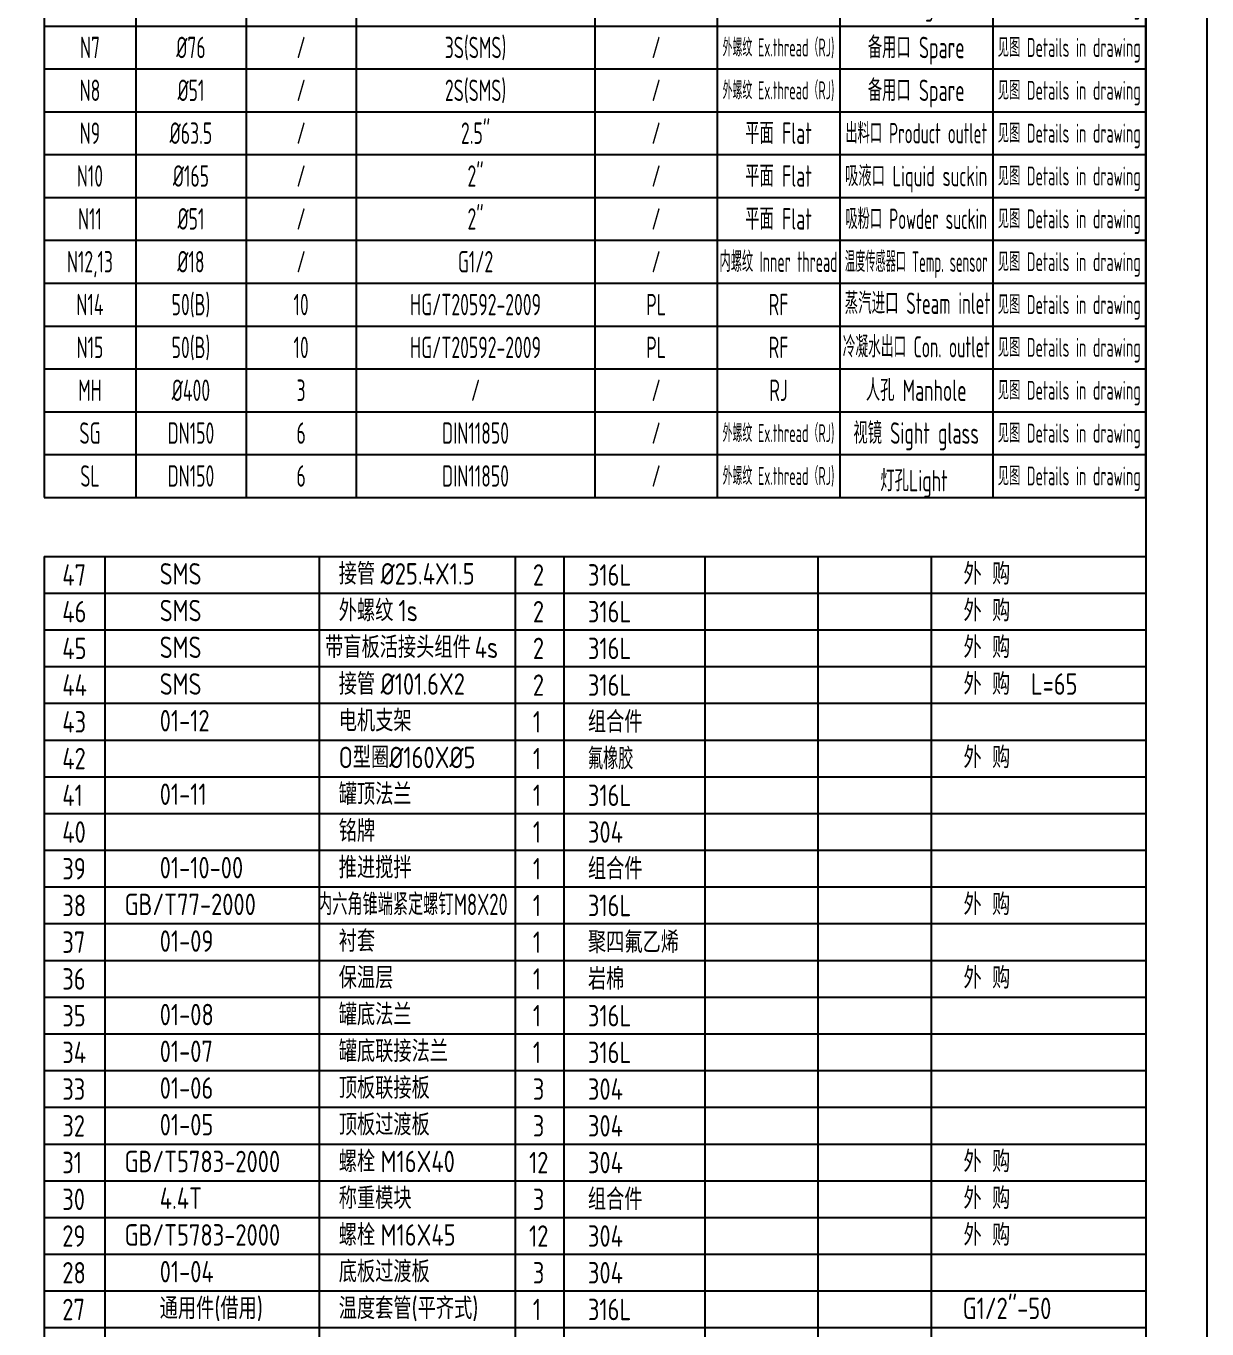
# Model space of a CAD drawing. Header units: inches. Extents: x -375 to 8535, y -477 to 12465.
# Drawn here: x 5641 to 8535, y 2937 to 6130 of the extents above; entities that cross this region are included whole.
import ezdxf
from ezdxf.enums import TextEntityAlignment as Align

# ---------------------------------------------------------------- set-up
doc = ezdxf.new("R2010")
doc.units = ezdxf.units.IN
doc.header["$LTSCALE"] = 5
for name, color, linetype in [('1轮廓实线层', 7, 'Continuous'), ('2细线层', 4, 'Continuous'), ('3尺寸线', 3, 'Continuous'), ('5剖面线层', 2, 'Continuous'), ('6文字层', 3, 'Continuous'), ('图框层', 7, 'Continuous')]:
    doc.layers.add(name, color=color, linetype=linetype)
doc.styles.add('PC_TEXTSTYLE', font='isocp.shx', dxfattribs={"width": 0.8, "bigfont": 'hzfs.shx'})
doc.styles.get("Standard").update_dxf_attribs({"font": 'isocp.shx', "width": 0.707, "bigfont": 'hztxt.shx'})

# ---------------------------------------------------------------- blocks, each defined once
blk = doc.blocks.new('管口表')
at = {"layer": '6文字层'}
for p, q in [((186.37, 376.27), (186.37, 369.27)), ((186.37, 376.27), (366.37, 376.27)), ((201.37, 376.27), (201.37, 369.27)), ((219.37, 376.27), (219.37, 369.27)), ((237.37, 376.27), (237.37, 369.27)), ((276.37, 376.27), (276.37, 369.27)), ((296.37, 376.27), (296.37, 369.27)), ((316.37, 376.27), (316.37, 369.27)), ((341.37, 376.27), (341.37, 369.27)), ((366.37, 369.27), (366.37, 376.27)), ((186.37, 369.27), (366.37, 369.27))]:
    blk.add_line(p, q, dxfattribs=at)
at = {"layer": '6文字层', "style": 'PC_TEXTSTYLE', "width": 0.8}
for tag, p in [('符号', (193.87, 372.77)), ('公称尺寸', (210.37, 372.77)), ('公称压力', (228.37, 372.77)), ('连接标准', (256.87, 372.77)), ('法兰型式', (286.37, 372.77)), ('密封面', (306.37, 372.77)), ('用途', (328.87, 372.77)), ('伸出长度', (353.87, 372.77))]:
    blk.add_attdef(tag, text='', height=3.5, dxfattribs=at).set_placement(p, align=Align.MIDDLE_CENTER)
blk = doc.blocks.new('*U1754')
at = {"layer": '2细线层'}
blk.add_line((8535, 12465), (8535, -150), dxfattribs=at)
at = {"layer": '图框层'}
blk.add_line((8385, 12315), (8385, 0), dxfattribs=at)
blk = doc.blocks.new('BOM')
at = {"layer": '5剖面线层'}
for p, q in [((-170, 0), (-170, 6)), ((-135, 0), (-135, 6)), ((-103, 0), (-103, 6)), ((-95, 0), (-95, 6)), ((-72, 0), (-72, 6)), ((-53.5, 0), (-53.5, 6)), ((-35, 0), (-35, 6))]:
    blk.add_line(p, q, dxfattribs=at)
at = {"layer": '图框层'}
for p, q in [((-180, 6), (0, 6)), ((-180, 6), (-180, 0)), ((0, 6), (0, 0))]:
    blk.add_line(p, q, dxfattribs=at)
at = {"layer": '6文字层', "flags": 12}
for tag, p in [('项目', (-178, 1.05)), ('图号/规格', (-168, 1.05)), ('描述/名称', (-133, 1.05)), ('数量', (-101.56, 1.05)), ('材料', (-93, 1.05)), ('单重', (-71.03, 1.05)), ('总重', (-52.75, 1.05)), ('料号/备注', (-32.96, 1.05))]:
    blk.add_attdef(tag, p, '', height=3.5, dxfattribs=at)

msp = doc.modelspace()

# ---------------------------------------------------------------- hatches: boundary and pattern name
at = {"layer": '5剖面线层'}
h = msp.add_hatch(dxfattribs=at)
h.set_pattern_fill('ANSI31', color=256, scale=3, style=0)
h.set_pattern_definition([(45, (0, -482.7375), (-6.735192, 6.735192), [])])
edge = h.paths.add_edge_path()
edge.add_line((4958.7, 4325.4), (4958.7, 3862.6))
edge.add_spline(control_points=[(4958.7, 3862.6), (4961.3, 3863.6), (4964, 3864.6), (4966.7, 3865.7)], knot_values=[235.547772, 235.547772, 235.547772, 235.547772, 243.66494, 243.66494, 243.66494, 243.66494], degree=3, periodic=0)
edge.add_line((4966.7, 3865.7), (4966.7, 4320.8))
edge.add_line((4966.7, 4320.8), (4958.7, 4325.4))
edge = h.paths.add_edge_path()
edge.add_arc((4734.2, 4207.8), 161, 297.1629, 300.4118, ccw=False)
edge.add_line((4807.7, 4064.6), (4807.7, 3876.5))
edge.add_spline(control_points=[(4807.7, 3876.5), (4810.3, 3877.2), (4813, 3877.8), (4815.7, 3878.3)], knot_values=[76.839717, 76.839717, 76.839717, 76.839717, 85.061117, 85.061117, 85.061117, 85.061117], degree=3, periodic=0)
edge.add_line((4815.7, 3878.3), (4815.7, 4069))
h.paths.add_polyline_path([(4509.2, 4235.9), (4583.8, 4235.9), (4583.8, 4131.9), (4509.2, 4131.9)], flags=24)
h.paths.add_polyline_path([(4509.2, 4464.9), (4583.8, 4464.9), (4583.8, 4360.9), (4509.2, 4360.9)], flags=24)
h.paths.add_polyline_path([(4776.3, 4277.2), (4850.7, 4207.8), (4789.3, 4142), (4715, 4211.4)], flags=24)
h.paths.add_polyline_path([(4974.8, 4247.8), (4974.8, 4327.9), (5064.8, 4327.9), (5064.8, 4247.8)], flags=24)
h.paths.add_polyline_path([(4990.1, 4175.9), (5073.8, 4175.9), (5073.8, 4085.9), (4990.1, 4085.9)], flags=24)
h.paths.add_polyline_path([(4650.5, 4004.9), (4706.4, 4032.1), (4745.7, 3951.1), (4689.9, 3924)], flags=24)
h.paths.add_polyline_path([(5403.1, 4024.4), (5573.4, 4024.4), (5573.4, 3934.4), (5403.1, 3934.4)], flags=24)
h.paths.add_polyline_path([(3257.6, -304.2), (3484.6, -304.2), (3484.6, -386.6), (3257.6, -386.6)], flags=24)
h.paths.add_polyline_path([(3257.6, -394.4), (3386.3, -394.4), (3386.3, -476.6), (3257.6, -476.6)], flags=24)
h.paths.add_polyline_path([(5957.6, 4255.6), (6090.8, 4255.6), (6090.8, 4173.4), (5957.6, 4173.4)], flags=24)
h.paths.add_polyline_path([(5957.6, 4165.6), (6090.8, 4165.6), (6090.8, 4083.4), (5957.6, 4083.4)], flags=24)
h.paths.add_polyline_path([(5957.6, 4075.6), (6090.8, 4075.6), (6090.8, 3993.4), (5957.6, 3993.4)], flags=24)
h.paths.add_polyline_path([(5957.6, 3985.6), (6090.8, 3985.6), (6090.8, 3903.4), (5957.6, 3903.4)], flags=24)
h.paths.add_polyline_path([(5718.9, 4252.9), (5807.5, 4252.9), (5807.5, 4170.7), (5718.9, 4170.7)], flags=24)
h.paths.add_polyline_path([(5718.9, 4162.9), (5807.5, 4162.9), (5807.5, 4080.7), (5718.9, 4080.7)], flags=24)
h.paths.add_polyline_path([(5718.9, 4072.9), (5811.9, 4072.9), (5811.9, 3990.7), (5718.9, 3990.7)], flags=24)
h.paths.add_polyline_path([(5718.9, 3982.9), (5807.5, 3982.9), (5807.5, 3900.7), (5718.9, 3900.7)], flags=24)
h.paths.add_polyline_path([(5718.9, 3892.9), (5807.5, 3892.9), (5807.5, 3810.7), (5718.9, 3810.7)], flags=24)
h.paths.add_polyline_path([(5718.9, 3802.9), (5798.5, 3802.9), (5798.5, 3720.7), (5718.9, 3720.7)], flags=24)
h.paths.add_polyline_path([(4739.3, 4322), (4757.7, 4354), (4835.7, 4309), (4817.2, 4277)], flags=24)

# ---------------------------------------------------------------- block references
at = {"layer": '1轮廓实线层', "xscale": 15, "yscale": 15, "zscale": 15}
for p in [(8385, 4740), (8385, 4650), (8385, 4560), (8385, 4470), (8385, 4380), (8385, 4290), (8385, 4200), (8385, 4110), (8385, 4020), (8385, 3930), (8385, 3840), (8385, 3750), (8385, 3660), (8385, 3570), (8385, 3480), (8385, 3390), (8385, 3300), (8385, 3210), (8385, 3120), (8385, 3030), (8385, 2940), (8385, 2850)]:
    msp.add_blockref('BOM', p, dxfattribs=at)
at = {"layer": '6文字层'}
ref = msp.add_blockref('管口表', (2889.5, 590.5), dxfattribs=dict(at, xscale=15.0000000000021, yscale=15.0000000000021, zscale=15.00000000000333))
ref.add_attrib('伸出长度', '见图 Details in drawing', dxfattribs={"height": 46.154, "style": 'PC_TEXTSTYLE', "width": 0.6}).set_placement((8197.5, 6182.1), align=Align.MIDDLE_CENTER)
ref.add_attrib('用途', '高液位口 High level', dxfattribs={"height": 52.5, "style": 'PC_TEXTSTYLE', "width": 0.667}).set_placement((7822.5, 6182.1), align=Align.MIDDLE_CENTER)
ref.add_attrib('密封面', '外螺纹 Ex.thread（RJ)', dxfattribs={"height": 44, "style": 'PC_TEXTSTYLE', "width": 0.55}).set_placement((7485, 6182.1), align=Align.MIDDLE_CENTER)
ref.add_attrib('法兰型式', '/', dxfattribs={"height": 52.5, "style": 'PC_TEXTSTYLE', "width": 0.667}).set_placement((7185, 6182.1), align=Align.MIDDLE_CENTER)
ref.add_attrib('连接标准', 'DIN11850', dxfattribs={"height": 52.5, "style": 'PC_TEXTSTYLE', "width": 0.667}).set_placement((6742.5, 6182.1), align=Align.MIDDLE_CENTER)
ref.add_attrib('公称压力', '/', dxfattribs={"height": 52.5, "style": 'PC_TEXTSTYLE', "width": 0.667}).set_placement((6315, 6182.1), align=Align.MIDDLE_CENTER)
ref.add_attrib('公称尺寸', 'DN40', dxfattribs={"height": 52.5, "style": 'PC_TEXTSTYLE', "width": 0.667}).set_placement((6045, 6182.1), align=Align.MIDDLE_CENTER)
ref.add_attrib('符号', 'N6', dxfattribs={"height": 52.5, "style": 'PC_TEXTSTYLE', "width": 0.667}).set_placement((5797.5, 6182.1), align=Align.MIDDLE_CENTER)
ref = msp.add_blockref('管口表', (2889.5, 485.5), dxfattribs=dict(at, xscale=15.0000000000021, yscale=15.0000000000021, zscale=15.00000000000333))
ref.add_attrib('伸出长度', '见图 Details in drawing', dxfattribs={"height": 46.154, "style": 'PC_TEXTSTYLE', "width": 0.6}).set_placement((8197.5, 6077.1), align=Align.MIDDLE_CENTER)
ref.add_attrib('用途', '备用口 Spare', dxfattribs={"height": 52.5, "style": 'PC_TEXTSTYLE', "width": 0.667}).set_placement((7822.5, 6077.1), align=Align.MIDDLE_CENTER)
ref.add_attrib('密封面', '外螺纹 Ex.thread（RJ)', dxfattribs={"height": 44, "style": 'PC_TEXTSTYLE', "width": 0.55}).set_placement((7485, 6077.1), align=Align.MIDDLE_CENTER)
ref.add_attrib('法兰型式', '/', dxfattribs={"height": 52.5, "style": 'PC_TEXTSTYLE', "width": 0.667}).set_placement((7185, 6077.1), align=Align.MIDDLE_CENTER)
ref.add_attrib('连接标准', '3S(SMS)', dxfattribs={"height": 52.5, "style": 'PC_TEXTSTYLE', "width": 0.667}).set_placement((6742.5, 6077.1), align=Align.MIDDLE_CENTER)
ref.add_attrib('公称压力', '/', dxfattribs={"height": 52.5, "style": 'PC_TEXTSTYLE', "width": 0.667}).set_placement((6315, 6077.1), align=Align.MIDDLE_CENTER)
ref.add_attrib('公称尺寸', '%%c76', dxfattribs={"height": 52.5, "style": 'PC_TEXTSTYLE', "width": 0.667}).set_placement((6045, 6077.1), align=Align.MIDDLE_CENTER)
ref.add_attrib('符号', 'N7', dxfattribs={"height": 52.5, "style": 'PC_TEXTSTYLE', "width": 0.667}).set_placement((5797.5, 6077.1), align=Align.MIDDLE_CENTER)
ref = msp.add_blockref('管口表', (2889.5, 380.5), dxfattribs=dict(at, xscale=15.0000000000021, yscale=15.0000000000021, zscale=15.00000000000333))
ref.add_attrib('伸出长度', '见图 Details in drawing', dxfattribs={"height": 46.154, "style": 'PC_TEXTSTYLE', "width": 0.6}).set_placement((8197.5, 5972.1), align=Align.MIDDLE_CENTER)
ref.add_attrib('用途', '备用口 Spare', dxfattribs={"height": 52.5, "style": 'PC_TEXTSTYLE', "width": 0.667}).set_placement((7822.5, 5972.1), align=Align.MIDDLE_CENTER)
ref.add_attrib('密封面', '外螺纹 Ex.thread（RJ)', dxfattribs={"height": 44, "style": 'PC_TEXTSTYLE', "width": 0.55}).set_placement((7485, 5972.1), align=Align.MIDDLE_CENTER)
ref.add_attrib('法兰型式', '/', dxfattribs={"height": 52.5, "style": 'PC_TEXTSTYLE', "width": 0.667}).set_placement((7185, 5972.1), align=Align.MIDDLE_CENTER)
ref.add_attrib('连接标准', '2S(SMS)', dxfattribs={"height": 52.5, "style": 'PC_TEXTSTYLE', "width": 0.667}).set_placement((6742.5, 5972.1), align=Align.MIDDLE_CENTER)
ref.add_attrib('公称压力', '/', dxfattribs={"height": 52.5, "style": 'PC_TEXTSTYLE', "width": 0.667}).set_placement((6315, 5972.1), align=Align.MIDDLE_CENTER)
ref.add_attrib('公称尺寸', '%%c51', dxfattribs={"height": 52.5, "style": 'PC_TEXTSTYLE', "width": 0.667}).set_placement((6045, 5972.1), align=Align.MIDDLE_CENTER)
ref.add_attrib('符号', 'N8', dxfattribs={"height": 52.5, "style": 'PC_TEXTSTYLE', "width": 0.667}).set_placement((5797.5, 5972.1), align=Align.MIDDLE_CENTER)
ref = msp.add_blockref('管口表', (2889.5, 275.5), dxfattribs=dict(at, xscale=15.0000000000021, yscale=15.0000000000021, zscale=15.00000000000333))
ref.add_attrib('伸出长度', '见图 Details in drawing', dxfattribs={"height": 46.154, "style": 'PC_TEXTSTYLE', "width": 0.6}).set_placement((8197.5, 5867.1), align=Align.MIDDLE_CENTER)
ref.add_attrib('用途', '出料口 Product outlet', dxfattribs={"height": 50, "style": 'PC_TEXTSTYLE', "width": 0.6}).set_placement((7822.5, 5867.1), align=Align.MIDDLE_CENTER)
ref.add_attrib('密封面', '平面 Flat', dxfattribs={"height": 52.5, "style": 'PC_TEXTSTYLE', "width": 0.667}).set_placement((7485, 5867.1), align=Align.MIDDLE_CENTER)
ref.add_attrib('法兰型式', '/', dxfattribs={"height": 52.5, "style": 'PC_TEXTSTYLE', "width": 0.667}).set_placement((7185, 5867.1), align=Align.MIDDLE_CENTER)
ref.add_attrib('连接标准', '2.5"', dxfattribs={"height": 52.5, "style": 'PC_TEXTSTYLE', "width": 0.667}).set_placement((6742.5, 5867.1), align=Align.MIDDLE_CENTER)
ref.add_attrib('公称压力', '/', dxfattribs={"height": 52.5, "style": 'PC_TEXTSTYLE', "width": 0.667}).set_placement((6315, 5867.1), align=Align.MIDDLE_CENTER)
ref.add_attrib('公称尺寸', '%%c63.5', dxfattribs={"height": 52.5, "style": 'PC_TEXTSTYLE', "width": 0.667}).set_placement((6045, 5867.1), align=Align.MIDDLE_CENTER)
ref.add_attrib('符号', 'N9', dxfattribs={"height": 52.5, "style": 'PC_TEXTSTYLE', "width": 0.667}).set_placement((5797.5, 5867.1), align=Align.MIDDLE_CENTER)
ref = msp.add_blockref('管口表', (2889.5, 170.5), dxfattribs=dict(at, xscale=15.0000000000021, yscale=15.0000000000021, zscale=15.00000000000333))
ref.add_attrib('伸出长度', '见图 Details in drawing', dxfattribs={"height": 46.154, "style": 'PC_TEXTSTYLE', "width": 0.6}).set_placement((8197.5, 5762.1), align=Align.MIDDLE_CENTER)
ref.add_attrib('用途', '吸液口 Liquid suckin', dxfattribs={"height": 50, "style": 'PC_TEXTSTYLE', "width": 0.65}).set_placement((7822.5, 5762.1), align=Align.MIDDLE_CENTER)
ref.add_attrib('密封面', '平面 Flat', dxfattribs={"height": 52.5, "style": 'PC_TEXTSTYLE', "width": 0.667}).set_placement((7485, 5762.1), align=Align.MIDDLE_CENTER)
ref.add_attrib('法兰型式', '/', dxfattribs={"height": 52.5, "style": 'PC_TEXTSTYLE', "width": 0.667}).set_placement((7185, 5762.1), align=Align.MIDDLE_CENTER)
ref.add_attrib('连接标准', '2"', dxfattribs={"height": 52.5, "style": 'PC_TEXTSTYLE', "width": 0.667}).set_placement((6742.5, 5762.1), align=Align.MIDDLE_CENTER)
ref.add_attrib('公称压力', '/', dxfattribs={"height": 52.5, "style": 'PC_TEXTSTYLE', "width": 0.667}).set_placement((6315, 5762.1), align=Align.MIDDLE_CENTER)
ref.add_attrib('公称尺寸', '%%c165', dxfattribs={"height": 52.5, "style": 'PC_TEXTSTYLE', "width": 0.667}).set_placement((6045, 5762.1), align=Align.MIDDLE_CENTER)
ref.add_attrib('符号', 'N10', dxfattribs={"height": 52.5, "style": 'PC_TEXTSTYLE', "width": 0.667}).set_placement((5797.5, 5762.1), align=Align.MIDDLE_CENTER)
ref = msp.add_blockref('管口表', (2889.5, 65.5), dxfattribs=dict(at, xscale=15.0000000000021, yscale=15.0000000000021, zscale=15.00000000000333))
ref.add_attrib('伸出长度', '见图 Details in drawing', dxfattribs={"height": 46.154, "style": 'PC_TEXTSTYLE', "width": 0.6}).set_placement((8197.5, 5657.1), align=Align.MIDDLE_CENTER)
ref.add_attrib('用途', '吸粉口 Powder suckin', dxfattribs={"height": 50, "style": 'PC_TEXTSTYLE', "width": 0.6}).set_placement((7822.5, 5657.1), align=Align.MIDDLE_CENTER)
ref.add_attrib('密封面', '平面 Flat', dxfattribs={"height": 52.5, "style": 'PC_TEXTSTYLE', "width": 0.667}).set_placement((7485, 5657.1), align=Align.MIDDLE_CENTER)
ref.add_attrib('法兰型式', '/', dxfattribs={"height": 52.5, "style": 'PC_TEXTSTYLE', "width": 0.667}).set_placement((7185, 5657.1), align=Align.MIDDLE_CENTER)
ref.add_attrib('连接标准', '2"', dxfattribs={"height": 52.5, "style": 'PC_TEXTSTYLE', "width": 0.667}).set_placement((6742.5, 5657.1), align=Align.MIDDLE_CENTER)
ref.add_attrib('公称压力', '/', dxfattribs={"height": 52.5, "style": 'PC_TEXTSTYLE', "width": 0.667}).set_placement((6315, 5657.1), align=Align.MIDDLE_CENTER)
ref.add_attrib('公称尺寸', '%%c51', dxfattribs={"height": 52.5, "style": 'PC_TEXTSTYLE', "width": 0.667}).set_placement((6045, 5657.1), align=Align.MIDDLE_CENTER)
ref.add_attrib('符号', 'N11', dxfattribs={"height": 52.5, "style": 'PC_TEXTSTYLE', "width": 0.667}).set_placement((5797.5, 5657.1), align=Align.MIDDLE_CENTER)
ref = msp.add_blockref('管口表', (2889.5, -39.5), dxfattribs=dict(at, xscale=15.0000000000021, yscale=15.0000000000021, zscale=15.00000000000333))
ref.add_attrib('伸出长度', '见图 Details in drawing', dxfattribs={"height": 46.154, "style": 'PC_TEXTSTYLE', "width": 0.6}).set_placement((8197.5, 5552.1), align=Align.MIDDLE_CENTER)
ref.add_attrib('用途', '温度传感器口 Temp. sensor', dxfattribs={"height": 50, "style": 'PC_TEXTSTYLE', "width": 0.5}).set_placement((7822.5, 5552.1), align=Align.MIDDLE_CENTER)
ref.add_attrib('密封面', '内螺纹 Inner thread', dxfattribs={"height": 50, "style": 'PC_TEXTSTYLE', "width": 0.55}).set_placement((7485, 5552.1), align=Align.MIDDLE_CENTER)
ref.add_attrib('法兰型式', '/', dxfattribs={"height": 52.5, "style": 'PC_TEXTSTYLE', "width": 0.667}).set_placement((7185, 5552.1), align=Align.MIDDLE_CENTER)
ref.add_attrib('连接标准', 'G1/2', dxfattribs={"height": 52.5, "style": 'PC_TEXTSTYLE', "width": 0.667}).set_placement((6742.5, 5552.1), align=Align.MIDDLE_CENTER)
ref.add_attrib('公称压力', '/', dxfattribs={"height": 52.5, "style": 'PC_TEXTSTYLE', "width": 0.667}).set_placement((6315, 5552.1), align=Align.MIDDLE_CENTER)
ref.add_attrib('公称尺寸', '%%C18', dxfattribs={"height": 52.5, "style": 'PC_TEXTSTYLE', "width": 0.667}).set_placement((6045, 5552.1), align=Align.MIDDLE_CENTER)
ref.add_attrib('符号', 'N12,13', dxfattribs={"height": 52.5, "style": 'PC_TEXTSTYLE', "width": 0.667}).set_placement((5797.5, 5552.1), align=Align.MIDDLE_CENTER)
ref = msp.add_blockref('管口表', (2889.5, -144.5), dxfattribs=dict(at, xscale=15.0000000000021, yscale=15.0000000000021, zscale=15.00000000000333))
ref.add_attrib('伸出长度', '见图 Details in drawing', dxfattribs={"height": 46.154, "style": 'PC_TEXTSTYLE', "width": 0.6}).set_placement((8197.5, 5447.1), align=Align.MIDDLE_CENTER)
ref.add_attrib('用途', '蒸汽进口 Steam inlet', (7647.3, 5424.1), dxfattribs={"height": 52.5, "style": 'PC_TEXTSTYLE', "width": 0.627918})
ref.add_attrib('密封面', 'RF', dxfattribs={"height": 52.5, "style": 'PC_TEXTSTYLE', "width": 0.667}).set_placement((7485, 5447.1), align=Align.MIDDLE_CENTER)
ref.add_attrib('法兰型式', 'PL', dxfattribs={"height": 52.5, "style": 'PC_TEXTSTYLE', "width": 0.667}).set_placement((7185, 5447.1), align=Align.MIDDLE_CENTER)
ref.add_attrib('连接标准', 'HG/T20592-2009', dxfattribs={"height": 52.5, "style": 'PC_TEXTSTYLE', "width": 0.667}).set_placement((6742.5, 5447.1), align=Align.MIDDLE_CENTER)
ref.add_attrib('公称压力', '10', dxfattribs={"height": 52.5, "style": 'PC_TEXTSTYLE', "width": 0.667}).set_placement((6315, 5447.1), align=Align.MIDDLE_CENTER)
ref.add_attrib('公称尺寸', '50(B)', dxfattribs={"height": 52.5, "style": 'PC_TEXTSTYLE', "width": 0.667}).set_placement((6045, 5447.1), align=Align.MIDDLE_CENTER)
ref.add_attrib('符号', 'N14', dxfattribs={"height": 52.5, "style": 'PC_TEXTSTYLE', "width": 0.667}).set_placement((5797.5, 5447.1), align=Align.MIDDLE_CENTER)
ref = msp.add_blockref('管口表', (2889.5, -249.5), dxfattribs=dict(at, xscale=15.0000000000021, yscale=15.0000000000021, zscale=15.00000000000333))
ref.add_attrib('伸出长度', '见图 Details in drawing', dxfattribs={"height": 46.154, "style": 'PC_TEXTSTYLE', "width": 0.6}).set_placement((8197.5, 5342.1), align=Align.MIDDLE_CENTER)
ref.add_attrib('用途', '冷凝水出口 Con. outlet', dxfattribs={"height": 51.923, "style": 'PC_TEXTSTYLE', "width": 0.6}).set_placement((7822.5, 5343.5), align=Align.MIDDLE_CENTER)
ref.add_attrib('密封面', 'RF', dxfattribs={"height": 52.5, "style": 'PC_TEXTSTYLE', "width": 0.667}).set_placement((7485, 5342.1), align=Align.MIDDLE_CENTER)
ref.add_attrib('法兰型式', 'PL', dxfattribs={"height": 52.5, "style": 'PC_TEXTSTYLE', "width": 0.667}).set_placement((7185, 5342.1), align=Align.MIDDLE_CENTER)
ref.add_attrib('连接标准', 'HG/T20592-2009', dxfattribs={"height": 52.5, "style": 'PC_TEXTSTYLE', "width": 0.667}).set_placement((6742.5, 5342.1), align=Align.MIDDLE_CENTER)
ref.add_attrib('公称压力', '10', dxfattribs={"height": 52.5, "style": 'PC_TEXTSTYLE', "width": 0.667}).set_placement((6315, 5342.1), align=Align.MIDDLE_CENTER)
ref.add_attrib('公称尺寸', '50(B)', dxfattribs={"height": 52.5, "style": 'PC_TEXTSTYLE', "width": 0.667}).set_placement((6045, 5342.1), align=Align.MIDDLE_CENTER)
ref.add_attrib('符号', 'N15', dxfattribs={"height": 52.5, "style": 'PC_TEXTSTYLE', "width": 0.667}).set_placement((5797.5, 5342.1), align=Align.MIDDLE_CENTER)
ref = msp.add_blockref('管口表', (2889.5, -354.5), dxfattribs=dict(at, xscale=15.0000000000021, yscale=15.0000000000021, zscale=15.00000000000333))
ref.add_attrib('伸出长度', '见图 Details in drawing', dxfattribs={"height": 46.154, "style": 'PC_TEXTSTYLE', "width": 0.6}).set_placement((8197.5, 5237.1), align=Align.MIDDLE_CENTER)
ref.add_attrib('用途', '人孔 Manhole', dxfattribs={"height": 52.5, "style": 'PC_TEXTSTYLE', "width": 0.667}).set_placement((7822.5, 5237.1), align=Align.MIDDLE_CENTER)
ref.add_attrib('密封面', 'RJ', dxfattribs={"height": 52.5, "style": 'PC_TEXTSTYLE', "width": 0.667}).set_placement((7485, 5237.1), align=Align.MIDDLE_CENTER)
ref.add_attrib('法兰型式', '/', dxfattribs={"height": 52.5, "style": 'PC_TEXTSTYLE', "width": 0.667}).set_placement((7185, 5237.1), align=Align.MIDDLE_CENTER)
ref.add_attrib('连接标准', '/', dxfattribs={"height": 52.5, "style": 'PC_TEXTSTYLE', "width": 0.667}).set_placement((6742.5, 5237.1), align=Align.MIDDLE_CENTER)
ref.add_attrib('公称压力', '3', dxfattribs={"height": 52.5, "style": 'PC_TEXTSTYLE', "width": 0.667}).set_placement((6315, 5237.1), align=Align.MIDDLE_CENTER)
ref.add_attrib('公称尺寸', '%%C400', dxfattribs={"height": 52.5, "style": 'PC_TEXTSTYLE', "width": 0.667}).set_placement((6045, 5237.1), align=Align.MIDDLE_CENTER)
ref.add_attrib('符号', 'MH', dxfattribs={"height": 52.5, "style": 'PC_TEXTSTYLE', "width": 0.667}).set_placement((5797.5, 5237.1), align=Align.MIDDLE_CENTER)
ref = msp.add_blockref('管口表', (2889.5, -459.5), dxfattribs=dict(at, xscale=15.0000000000021, yscale=15.0000000000021, zscale=15.00000000000333))
ref.add_attrib('伸出长度', '见图 Details in drawing', dxfattribs={"height": 46.154, "style": 'PC_TEXTSTYLE', "width": 0.6}).set_placement((8197.5, 5132.1), align=Align.MIDDLE_CENTER)
ref.add_attrib('用途', '视镜 Sight glass', dxfattribs={"height": 52.5, "style": 'PC_TEXTSTYLE', "width": 0.667}).set_placement((7822.5, 5132.1), align=Align.MIDDLE_CENTER)
ref.add_attrib('密封面', '外螺纹 Ex.thread（RJ)', dxfattribs={"height": 44, "style": 'PC_TEXTSTYLE', "width": 0.55}).set_placement((7485, 5132.1), align=Align.MIDDLE_CENTER)
ref.add_attrib('法兰型式', '/', dxfattribs={"height": 52.5, "style": 'PC_TEXTSTYLE', "width": 0.667}).set_placement((7185, 5132.1), align=Align.MIDDLE_CENTER)
ref.add_attrib('连接标准', 'DIN11850', dxfattribs={"height": 52.5, "style": 'PC_TEXTSTYLE', "width": 0.667}).set_placement((6742.5, 5132.1), align=Align.MIDDLE_CENTER)
ref.add_attrib('公称压力', '6', dxfattribs={"height": 52.5, "style": 'PC_TEXTSTYLE', "width": 0.667}).set_placement((6315, 5132.1), align=Align.MIDDLE_CENTER)
ref.add_attrib('公称尺寸', 'DN150', dxfattribs={"height": 52.5, "style": 'PC_TEXTSTYLE', "width": 0.667}).set_placement((6045, 5132.1), align=Align.MIDDLE_CENTER)
ref.add_attrib('符号', 'SG', dxfattribs={"height": 52.5, "style": 'PC_TEXTSTYLE', "width": 0.667}).set_placement((5797.5, 5132.1), align=Align.MIDDLE_CENTER)
ref = msp.add_blockref('管口表', (2889.5, -564.5), dxfattribs=dict(at, xscale=15.0000000000021, yscale=15.0000000000021, zscale=15.00000000000333))
ref.add_attrib('伸出长度', '见图 Details in drawing', dxfattribs={"height": 46.154, "style": 'PC_TEXTSTYLE', "width": 0.6}).set_placement((8197.5, 5027.1), align=Align.MIDDLE_CENTER)
ref.add_attrib('用途', '灯孔Light', dxfattribs={"height": 52.5, "style": 'PC_TEXTSTYLE', "width": 0.667}).set_placement((7817.1, 5015.6), align=Align.MIDDLE_CENTER)
ref.add_attrib('密封面', '外螺纹 Ex.thread（RJ)', dxfattribs={"height": 44, "style": 'PC_TEXTSTYLE', "width": 0.55}).set_placement((7485, 5027.1), align=Align.MIDDLE_CENTER)
ref.add_attrib('法兰型式', '/', dxfattribs={"height": 52.5, "style": 'PC_TEXTSTYLE', "width": 0.667}).set_placement((7185, 5027.1), align=Align.MIDDLE_CENTER)
ref.add_attrib('连接标准', 'DIN11850', dxfattribs={"height": 52.5, "style": 'PC_TEXTSTYLE', "width": 0.667}).set_placement((6742.5, 5027.1), align=Align.MIDDLE_CENTER)
ref.add_attrib('公称压力', '6', dxfattribs={"height": 52.5, "style": 'PC_TEXTSTYLE', "width": 0.667}).set_placement((6315, 5027.1), align=Align.MIDDLE_CENTER)
ref.add_attrib('公称尺寸', 'DN150', dxfattribs={"height": 52.5, "style": 'PC_TEXTSTYLE', "width": 0.667}).set_placement((6045, 5027.1), align=Align.MIDDLE_CENTER)
ref.add_attrib('符号', 'SL', dxfattribs={"height": 52.5, "style": 'PC_TEXTSTYLE', "width": 0.667}).set_placement((5797.5, 5027.1), align=Align.MIDDLE_CENTER)
at = {"layer": '图框层'}
msp.add_blockref('*U1754', (0, 0), dxfattribs=at)

# ---------------------------------------------------------------- texts
at = {"layer": '3尺寸线'}
for s, width, p in [('47', 0.85, (5729.7, 4758.3)), ('SMS', 0.85, (5968.4, 4761)), ('接管', 0.85, (6407.2, 4761)), ('%%C25.4X1.5', 0.85, (6509.8, 4761)), ('2', 0.85, (6883, 4758.3)), ('316L', 0.85, (7017.9, 4758.3)), ('外 购', 0.85, (7938.3, 4761)), ('外螺纹', 0.85, (6407.2, 4671)), ('外 购', 0.85, (7938.3, 4671)), ('46', 0.85, (5729.7, 4668.3)), ('SMS', 0.85, (5968.4, 4671)), ('1s', 0.85, (6553.6, 4671)), ('2', 0.85, (6883, 4668.3)), ('316L', 0.85, (7017.9, 4668.3)), ('45', 0.85, (5729.7, 4578.3)), ('SMS', 0.85, (5968.4, 4581)), ('带盲板活接头组件', 0.85, (6373.8, 4581)), ('4s', 0.85, (6740.3, 4581)), ('2', 0.85, (6883, 4578.3)), ('316L', 0.85, (7017.9, 4578.3)), ('外 购', 0.85, (7938.3, 4581)), ('44', 0.85, (5729.7, 4488.3)), ('SMS', 0.85, (5968.4, 4491)), ('接管', 0.85, (6407.2, 4491)), ('%%C101.6X2', 0.85, (6509.8, 4491)), ('2', 0.85, (6883, 4488.3)), ('316L', 0.85, (7017.9, 4488.3)), ('外 购', 0.85, (7938.3, 4491)), ('L=65', 0.85, (8103.4, 4491)), ('43', 0.85, (5729.7, 4398.3)), ('01-12', 0.85, (5968.4, 4401)), ('电机支架', 0.85, (6407.2, 4401)), ('1', 0.85, (6883, 4398.3)), ('组合件', 0.85, (7017.9, 4398.3)), ('42', 0.85, (5729.7, 4308.3)), ('O型圈%%C160X%%C5', 0.85, (6407.2, 4311)), ('1', 0.85, (6883, 4308.3)), ('氟橡胶', 0.707, (7017.9, 4308.3)), ('外 购', 0.85, (7938.3, 4311)), ('罐顶法兰', 0.85, (6407.2, 4221)), ('41', 0.85, (5729.7, 4218.3)), ('01-11', 0.85, (5968.4, 4221)), ('1', 0.85, (6883, 4218.3)), ('316L', 0.85, (7017.9, 4218.3)), ('铭牌', 0.85, (6407.2, 4131)), ('40', 0.85, (5729.7, 4128.3)), ('1', 0.85, (6883, 4128.3)), ('304', 0.85, (7017.9, 4128.3)), ('39', 0.85, (5729.7, 4038.3)), ('01-10-00', 0.85, (5968.4, 4041)), ('推进搅拌', 0.85, (6407.2, 4041)), ('1', 0.85, (6883, 4038.3)), ('组合件', 0.85, (7017.9, 4038.3)), ('38', 0.85, (5729.7, 3948.3)), ('GB/T77-2000', 0.85, (5882.3, 3951)), ('内六角锥端紧定螺钉', 0.707, (6354.3, 3951)), ('M8X20', 0.7, (6689.3, 3951)), ('1', 0.85, (6883, 3948.3)), ('316L', 0.85, (7017.9, 3948.3)), ('外 购', 0.85, (7938.3, 3951)), ('37', 0.85, (5729.7, 3858.3)), ('01-09', 0.85, (5968.4, 3861)), ('衬套', 0.85, (6407.2, 3861)), ('1', 0.85, (6883, 3858.3)), ('聚四氟乙烯', 0.85, (7017.9, 3858.3)), ('36', 0.85, (5729.7, 3768.3)), ('保温层', 0.85, (6407.2, 3771)), ('1', 0.85, (6883, 3768.3)), ('岩棉', 0.85, (7017.9, 3768.3)), ('外 购', 0.85, (7938.3, 3771)), ('罐底法兰', 0.85, (6407.2, 3681)), ('35', 0.85, (5729.7, 3678.3)), ('01-08', 0.85, (5968.4, 3681)), ('1', 0.85, (6883, 3678.3)), ('316L', 0.85, (7017.9, 3678.3)), ('34', 0.85, (5729.7, 3588.3)), ('01-07', 0.85, (5968.4, 3591)), ('罐底联接法兰', 0.85, (6407.2, 3591)), ('1', 0.85, (6883, 3588.3)), ('316L', 0.85, (7017.9, 3588.3)), ('33', 0.85, (5729.7, 3498.3)), ('01-06', 0.85, (5968.4, 3501)), ('顶板联接板', 0.85, (6407.2, 3501)), ('3', 0.85, (6883, 3498.3)), ('304', 0.85, (7017.9, 3498.3)), ('32', 0.85, (5729.7, 3408.3)), ('01-05', 0.85, (5968.4, 3411)), ('顶板过渡板', 0.85, (6407.2, 3411)), ('3', 0.85, (6883, 3408.3)), ('304', 0.85, (7017.9, 3408.3)), ('31', 0.85, (5729.7, 3318.3)), ('GB/T5783-2000', 0.85, (5882.3, 3321)), ('螺栓', 0.85, (6407.2, 3321)), ('M16X40', 0.85, (6509.8, 3321)), ('12', 0.85, (6873.6, 3318.3)), ('304', 0.85, (7017.9, 3318.3)), ('外 购', 0.85, (7938.3, 3321)), ('称重模块', 0.85, (6407.2, 3231)), ('外 购', 0.85, (7938.3, 3231)), ('30', 0.85, (5729.7, 3228.3)), ('4.4T', 0.85, (5968.4, 3231)), ('3', 0.85, (6883, 3228.3)), ('组合件', 0.85, (7017.9, 3228.3)), ('GB/T5783-2000', 0.85, (5882.3, 3141)), ('螺栓', 0.85, (6407.2, 3141)), ('M16X45', 0.85, (6509.8, 3141)), ('外 购', 0.85, (7938.3, 3141)), ('29', 0.85, (5729.7, 3138.3)), ('12', 0.85, (6873.6, 3138.3)), ('304', 0.85, (7017.9, 3138.3)), ('28', 0.85, (5729.7, 3048.3)), ('01-04', 0.85, (5968.4, 3051)), ('底板过渡板', 0.85, (6407.2, 3051)), ('3', 0.85, (6883, 3048.3)), ('304', 0.85, (7017.9, 3048.3)), ('27', 0.85, (5729.7, 2958.3)), ('通用件(借用)', 0.85, (5968.4, 2961)), ('温度套管(平齐式)', 0.85, (6407.2, 2961)), ('1', 0.85, (6883, 2958.3)), ('316L', 0.85, (7017.9, 2958.3)), ('G1/2"-50', 0.85, (7936.5, 2961))]:
    msp.add_text(s, height=52.5, dxfattribs=dict(at, width=width)).set_placement(p)

doc.saveas('drawing.dxf')
